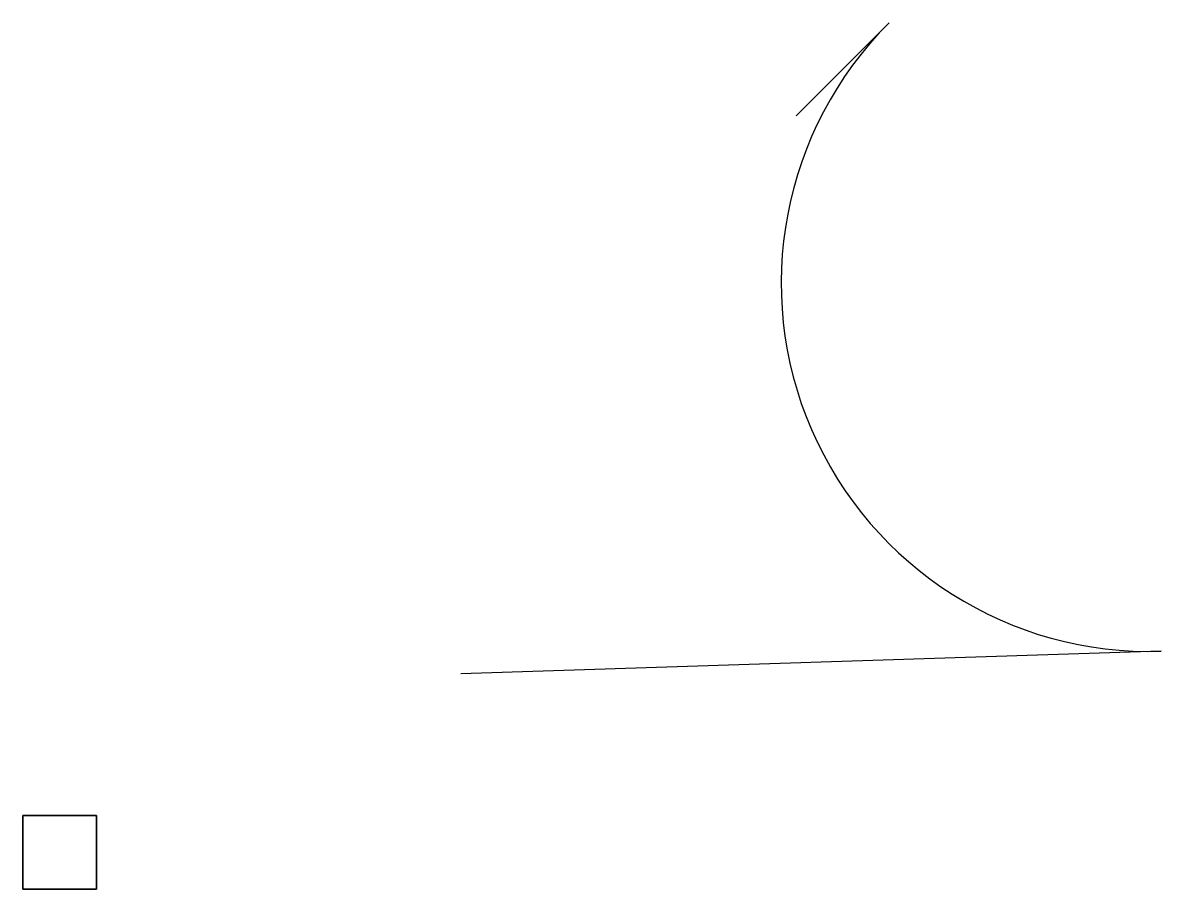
# Model space of a CAD drawing. Header units: inches. Extents: x 1 to 1.609, y 1 to 1.463.
import ezdxf

# ---------------------------------------------------------------- set-up
doc = ezdxf.new("R2010")
doc.units = ezdxf.units.IN
doc.layers.get('0').update_dxf_attribs({"linetype": 'CONTINUOUS'})

msp = doc.modelspace()

# ---------------------------------------------------------------- linework, layer by layer
at = {"color": 0, "linetype": 'CONTINUOUS'}
for p, q in [((1.46309, 1.46309), (1.41339, 1.41339)), ((1.60861, 1.12715), (1.23426, 1.11512)), ((1.03937, 1.03937), (1, 1.03937)), ((1, 1.03937), (1, 1)), ((1, 1), (1, 1.03937)), ((1, 1.03937), (1.03937, 1.03937)), ((1, 1), (1, 1.03937)), ((1, 1.03937), (1, 1)), ((1, 1.03937), (1.03937, 1.03937)), ((1.03937, 1.03937), (1, 1.03937)), ((1.03937, 1), (1.03937, 1.03937)), ((1.03937, 1.03937), (1.03937, 1)), ((1.03937, 1), (1.03937, 1.03937)), ((1.03937, 1.03937), (1.03937, 1)), ((1.03937, 1), (1, 1)), ((1, 1), (1.03937, 1)), ((1.03937, 1), (1, 1))]:
    msp.add_line(p, q, dxfattribs=at)
msp.add_arc((1.60229, 1.3239), 0.19685, 135, 271.8397, dxfattribs=at)

doc.saveas('drawing.dxf')
